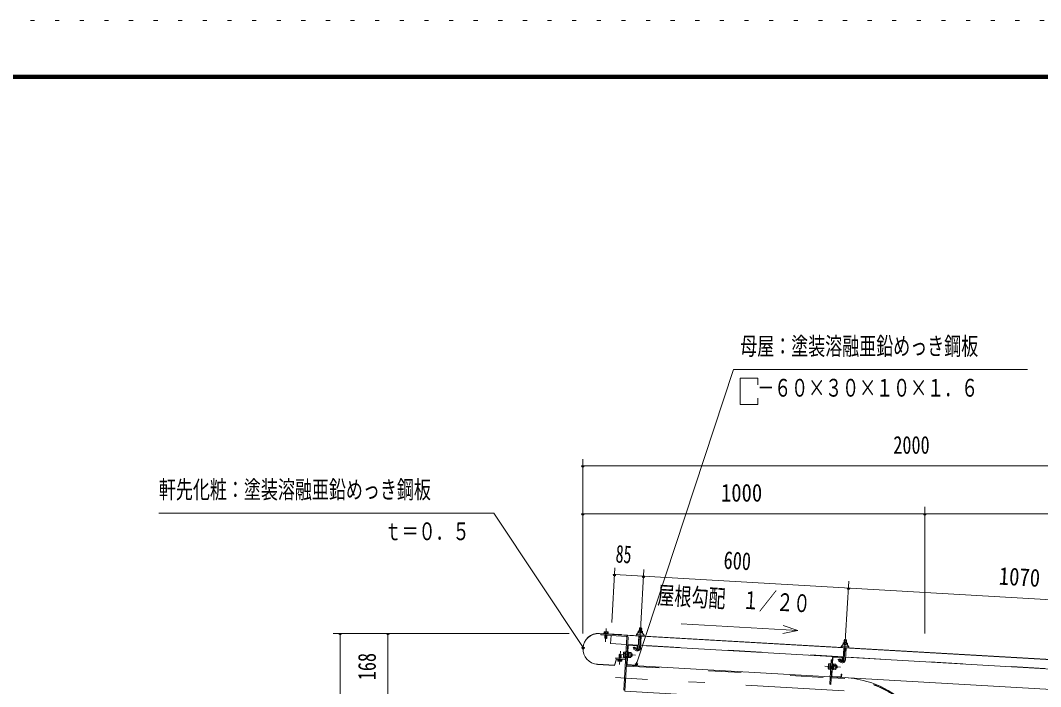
# Model space of a CAD drawing. Units: millimetres, scale not verified. Extents: x -23548 to 23548, y -10500 to 10500.
# Drawn here: x 9974 to 17433, y 5625 to 10500 of the extents above; entities that cross this region are included whole.
import ezdxf
from ezdxf.enums import TextEntityAlignment as Align

# ---------------------------------------------------------------- set-up
doc = ezdxf.new("R2010")
doc.units = ezdxf.units.MM
doc.header["$LTSCALE"] = 60
for name, pattern in [('USER2', [10, 4, -6]), ('USER3', [24, 12, -5, 2, -5]), ('USER4', [3, 0.5, -2.5])]:
    doc.linetypes.add(name, pattern=pattern)
for name, color, linetype, lineweight in [('0-6_2-0BOLD', 7, 'Continuous', 18), ('0-7_2-1HIDDEN', 3, 'USER2', 18), ('0-8_2-2CENTER', 3, 'USER3', 18), ('0-9_2-4THIN', 4, 'Continuous', 18), ('0-A_2-5DIM', 3, 'Continuous', 18), ('0-C_F-F', 5, 'Continuous', 18), ('0-D_F-E_J_ADD', 5, 'USER4', 18)]:
    doc.layers.add(name, color=color, linetype=linetype, lineweight=lineweight)
doc.styles.add('ＭＳ ゴシック', font='')
doc.styles.get('ＭＳ ゴシック').set_extended_font_data('MS Gothic')

msp = doc.modelspace()

# ---------------------------------------------------------------- linework, layer by layer
at = {"layer": '0-6_2-0BOLD'}
for p, q in [((14201.95, 6013.78), (18885.42, 5743.73)), ((14217.63, 6003.61), (14218.09, 6011.6)), ((14404.33, 5992.85), (14217.63, 6003.61)), ((14218.09, 6011.6), (18885.34, 5742.49)), ((14246.43, 5981.41), (14261.4, 5980.56)), ((14248.69, 6016.34), (14249.19, 6025.06)), ((14262.56, 6001.02), (14261.4, 5980.56)), ((14263.6, 6024.24), (14263.1, 6015.52)), ((14292.97, 6007.28), (14293.05, 6008.53)), ((14409.03, 5987.57), (14386.58, 5598.2)), ((14491.66, 5908.24), (14496.7, 5995.54)), ((14512.15, 5970.39), (14495.31, 5971.37)), ((14499.02, 6030.27), (14498.28, 6017.48)), ((14513.54, 5994.56), (14508.51, 5907.27)), ((14514.49, 6016.54), (14515.23, 6029.34)), ((14533.74, 6002.76), (14533.27, 5994.68)), ((14412.44, 5907.73), (14404.45, 5908.19)), ((14409.7, 5790.69), (14417.41, 5924.47)), ((14488.76, 5928.37), (14413.88, 5932.69)), ((14421.64, 5928.23), (14480.54, 5924.84)), ((14492.81, 5928.15), (14438.25, 5931.29)), ((14482.96, 5903.86), (14466.67, 5914.57)), ((15990.32, 5841.79), (14509.66, 5927.18)), ((15975.09, 5919.66), (15974.63, 5911.57)), ((15989.18, 5821.9), (15994.21, 5909.19)), ((15995.8, 5931.14), (15996.54, 5943.92)), ((16014.35, 5965.28), (15997.5, 5966.25)), ((16011.06, 5908.22), (16006.03, 5820.93)), ((16012.74, 5942.99), (16012.01, 5930.21)), ((14349.72, 5813.46), (14350.23, 5822.18)), ((14364.64, 5821.34), (14364.13, 5812.61)), ((14366.97, 5856.26), (14365.7, 5834.55)), ((14385.05, 5849.82), (14397.04, 5849.13)), ((14398.12, 5867.87), (14386.13, 5868.56)), ((14417.26, 5852.36), (14422.54, 5857.06)), ((14422.83, 5862.05), (14417.55, 5857.35)), ((14436.49, 5846.86), (14422, 5847.69)), ((14423.08, 5866.43), (14437.56, 5865.59)), ((14443.18, 5845.86), (14438.19, 5846.14)), ((15907.21, 5704.35), (15914.93, 5838.13)), ((15919.15, 5841.89), (15978.05, 5838.5)), ((15990.33, 5841.8), (15935.77, 5844.95)), ((15964.18, 5828.22), (15980.47, 5817.52)), ((15981.82, 5834.27), (15980.84, 5817.3)), ((15992.82, 5885.02), (16009.67, 5884.05)), ((18660.88, 5687.81), (16007.17, 5840.83)), ((15894.77, 5697.05), (14405.25, 5782.94)), ((14413.46, 5786.47), (14472.37, 5783.07)), ((15882.56, 5763.49), (15894.55, 5762.79)), ((15895.63, 5781.53), (15883.64, 5782.21)), ((15916.28, 5792.22), (15912.29, 5792.45)), ((15914.77, 5766.02), (15920.05, 5770.72)), ((15920.34, 5775.71), (15915.06, 5771.01)), ((15921.18, 5790.19), (15916.18, 5790.47)), ((15919.51, 5761.35), (15934, 5760.52)), ((15935.08, 5779.25), (15920.59, 5780.09)), ((15935.62, 5788.62), (15921.13, 5789.45)), ((15936.85, 5779.77), (15941.84, 5779.48)), ((18748.03, 5532.54), (15902.76, 5696.59)), ((15969.88, 5696.73), (15910.98, 5700.13)), ((15975.08, 5717.46), (15974.1, 5700.49))]:
    msp.add_line(p, q, dxfattribs=at)
for points in [[(14515.62, 6030.57), (14516.84, 6051.62), (14499.99, 6052.6), (14498.77, 6031.54)], [(14499.99, 6052.6), (14502.95, 6055.24), (14514.19, 6054.6), (14516.84, 6051.62)], [(14207.05, 6014.74), (14368.03, 6005.46), (14367.96, 6004.21)], [(14270.31, 6015.11), (14270.8, 6023.84), (14268.7, 6025.22), (14244.23, 6026.61), (14241.98, 6025.47), (14241.48, 6016.75)], [(14261.4, 5980.56), (14258.77, 5978.21), (14248.78, 5978.77), (14246.43, 5981.41), (14247.59, 6001.89)], [(14405.89, 5933.15), (14289.08, 5939.88), (14292.51, 5999.3)], [(14417.02, 5987.11), (14394.27, 5592.5), (15992.2, 5500.37)], [(14477.11, 5997.92), (14477.58, 6006), (14533.74, 6002.76), (14523.52, 6016.03), (14489.26, 6018), (14477.58, 6006)], [(14490.17, 6017.95), (14490.91, 6030.74), (14493.16, 6031.86), (14521.23, 6030.24), (14523.34, 6028.86), (14522.6, 6016.08)], [(15996.29, 5945.2), (15997.5, 5966.25), (16000.47, 5968.9), (16011.7, 5968.26), (16014.35, 5965.28), (16013.13, 5944.23)], [(14466.67, 5914.57), (14457.4, 5900.46), (14473.69, 5889.75)], [(14484.3, 5920.61), (14483.32, 5903.64), (14487.32, 5903.41), (14488.3, 5920.38)], [(16030.78, 5908.34), (16031.25, 5916.42), (16021.03, 5929.68), (15986.77, 5931.66), (15975.09, 5919.66), (16031.25, 5916.42)], [(16020.11, 5929.74), (16020.85, 5942.52), (16018.75, 5943.9), (15990.67, 5945.52), (15988.43, 5944.4), (15987.69, 5931.61)], [(14387.69, 5825.27), (14387.62, 5824.03), (14332.72, 5827.19), (14317.5, 5780.49), (14193.95, 5787.61)], [(14194.03, 5788.86), (14316.61, 5781.79), (14331.82, 5828.5)], [(14395.1, 5832.86), (14328.25, 5836.72), (14327.79, 5828.73), (14394.64, 5824.87)], [(14343.03, 5822.6), (14342.52, 5813.88), (14344.62, 5812.5), (14369.08, 5811.06), (14371.34, 5812.19), (14371.85, 5820.92)], [(14350.72, 5835.42), (14352, 5857.14), (14366.97, 5856.26), (14364.62, 5858.9), (14354.64, 5859.49), (14352, 5857.14)], [(14396.5, 5839.77), (14384.51, 5840.46), (14382.95, 5843.57), (14384.76, 5875.02), (14386.67, 5877.93), (14398.66, 5877.23)], [(14402.8, 5879.49), (14398.8, 5879.71), (14396.36, 5837.29), (14400.35, 5837.06)], [(14412.33, 5836.36), (14416.33, 5836.13), (14418.77, 5878.57), (14414.78, 5878.79)], [(14418.67, 5876.82), (14423.66, 5876.53), (14421.42, 5837.59), (14416.43, 5837.88)], [(14421.46, 5838.33), (14435.94, 5837.49), (14437.86, 5840.4), (14439.67, 5871.85), (14438.11, 5874.96), (14423.62, 5875.79)], [(14439.34, 5866.11), (14444.33, 5865.82), (14447.86, 5861.86), (14447.14, 5849.38), (14443.18, 5845.86), (14444.33, 5865.82)], [(15910.94, 5838.36), (15899.6, 5641.7), (15891.61, 5642.15), (15901.96, 5821.85), (15909.96, 5821.39)], [(15964.18, 5828.22), (15954.92, 5814.12), (15971.21, 5803.41)], [(15980.84, 5817.3), (15984.83, 5817.07), (15985.81, 5834.04)], [(14476.59, 5786.83), (14477.57, 5803.8), (14481.56, 5803.58), (14480.58, 5786.6)], [(15894.01, 5753.42), (15882.02, 5754.12), (15880.46, 5757.23), (15882.27, 5788.67), (15884.18, 5791.59), (15896.17, 5790.89)], [(15900.31, 5793.15), (15896.32, 5793.37), (15893.87, 5750.94), (15897.86, 5750.71)], [(15916.28, 5792.22), (15913.84, 5749.79), (15909.85, 5750.02)], [(15913.94, 5751.54), (15918.93, 5751.25), (15921.18, 5790.19)], [(15935.37, 5754.06), (15933.46, 5751.15), (15918.97, 5751.99)], [(15935.37, 5754.06), (15937.18, 5785.51), (15935.62, 5788.62)], [(15935.7, 5759.8), (15940.69, 5759.51), (15941.84, 5779.48), (15945.37, 5775.52), (15944.65, 5763.04), (15940.69, 5759.51)], [(15978.1, 5700.26), (15979.08, 5717.24), (15975.08, 5717.47)]]:
    msp.add_lwpolyline(points, dxfattribs=at)
for points in [[(14271.27, 6011.05), (14271.5, 6015.05), (14240.3, 6016.81), (14240.07, 6012.82)], [(14342.07, 5826.67), (14373.27, 5824.84), (14373.04, 5820.85), (14341.84, 5822.67)]]:
    msp.add_lwpolyline(points, close=True, dxfattribs=at)
for centre, radius, start, end in [((14200.5, 5901.18), 113.75, 86.69978, 266.69978), ((14200.5, 5901.18), 112.5, 86.69995, 266.69978), ((14245.33, 6020.74), 5.79, 48.2068, 86.75304), ((14255.26, 6004.67), 21.27, 66.92171, 106.58215), ((14266.94, 6019.52), 5.79, 86.75304, 125.28447), ((14404.04, 5987.86), 5, 356.70522, 86.69814), ((14404.04, 5987.86), 13, 356.70187, 86.69814), ((14494.63, 6024.58), 7.19, 52.31572, 112.31572), ((14505.65, 6004.23), 26.87, 69.11201, 104.28793), ((14518.94, 6023.18), 7.19, 61.08423, 121.08423), ((14421.41, 5924.24), 8, 86.69814, 176.69814), ((14421.41, 5924.24), 4, 86.69814, 176.69814), ((14486.05, 5908.56), 22.5, 236.69998, 356.69998), ((14480.31, 5920.84), 4, 356.69788, 86.70256), ((14480.31, 5920.84), 8, 356.69826, 86.70035), ((14486.05, 5908.56), 5.62, 236.69998, 356.69998), ((15992.14, 5938.24), 7.19, 52.31572, 112.31572), ((16003.16, 5917.89), 26.87, 69.11201, 104.28793), ((16016.45, 5936.84), 7.19, 61.08423, 121.08423), ((14390.22, 5844.83), 7.19, 135.97307, 176.69989), ((14409.96, 5857.79), 26.15, 155.67448, 197.7253), ((14391.84, 5872.93), 7.19, 176.69989, 217.42671), ((14395.39, 5837.85), 13, 266.69919, 289.32019), ((14395.39, 5837.85), 5, 266.69731, 356.70502), ((14412.66, 5857.63), 26.15, 335.67448, 17.7253), ((14430.78, 5842.49), 7.19, 356.69989, 37.42671), ((14432.4, 5870.59), 7.19, 315.97307, 356.69989), ((15918.92, 5837.9), 8, 86.69814, 176.69635), ((15918.92, 5837.9), 4, 86.69814, 176.69814), ((15983.56, 5822.22), 22.5, 236.69998, 356.69998), ((15977.82, 5834.5), 4, 356.69814, 86.69814), ((15977.82, 5834.5), 8, 356.69814, 86.69814), ((15983.56, 5822.22), 5.62, 236.69998, 356.69998), ((14346.38, 5818.19), 5.79, 266.64542, 305.19165), ((14358.09, 5833.01), 21.27, 246.8172, 286.47765), ((14368, 5816.93), 5.79, 228.11237, 266.6438), ((14413.69, 5790.46), 8, 176.69788, 266.70256), ((14413.69, 5790.46), 4, 176.69788, 266.70256), ((14472.6, 5787.06), 8, 266.70256, 356.69814), ((14472.6, 5787.06), 4, 266.70256, 356.69814), ((15887.74, 5758.48), 7.19, 135.97307, 176.69989), ((15907.47, 5771.44), 26.15, 155.67448, 197.7253), ((15889.36, 5786.59), 7.19, 176.69989, 217.42671), ((15910.17, 5771.29), 26.15, 335.67448, 17.7253), ((15928.29, 5756.15), 7.19, 356.69989, 37.42671), ((15929.91, 5784.25), 7.19, 315.97307, 356.69989), ((15911.21, 5704.12), 8, 176.69814, 266.69814), ((15911.21, 5704.12), 4, 176.69814, 266.69814), ((15970.11, 5700.72), 8, 266.69814, 356.69839), ((15970.11, 5700.72), 4, 266.69814, 356.69762), ((15961.71, 4971.62), 720.38, 3.33707, 86.70007)]:
    msp.add_arc(centre, radius, start, end, dxfattribs=at)
at = {"layer": '0-7_2-1HIDDEN'}
for p, q in [((14405.96, 5934.39), (14289.15, 5941.13)), ((14492.88, 5929.38), (14413.95, 5933.93)), ((15990.4, 5843.05), (14509.73, 5928.42)), ((18660.96, 5689.06), (16007.24, 5842.08)), ((14404.84, 5775.95), (15894.37, 5690.06)), ((15902.36, 5689.6), (16002.77, 5683.81))]:
    msp.add_line(p, q, dxfattribs=at)
msp.add_arc((15961.71, 4971.62), 713.38, 2.14293, 86.70006, dxfattribs=at)
at = {"layer": '0-8_2-2CENTER'}
for p, q in [((14252.36, 5953.53), (14257.88, 6050.88)), ((14510.19, 6083), (14500.09, 5907.76)), ((16007.71, 5996.66), (15997.6, 5821.41)), ((14478.33, 5896.81), (14453.78, 5912.93)), ((14361.09, 5884.15), (14355.39, 5786.82)), ((14472.46, 5854.19), (14358.9, 5860.73)), ((15975.84, 5810.47), (15951.29, 5826.59)), ((15969.97, 5767.84), (15856.41, 5774.39)), ((15997.69, 5595.58), (14325.46, 5692.01))]:
    msp.add_line(p, q, dxfattribs=at)
for centre in [(14486.05, 5908.56), (15983.56, 5822.22)]:
    msp.add_arc(centre, 14.06, 236.69998, 356.69759, dxfattribs=at)
at = {"layer": '0-9_2-4THIN'}
for p, q in [((14501.6, 6054.02), (14500.29, 6031.45)), ((14514.1, 6030.65), (14515.4, 6053.23)), ((14249.59, 6001.77), (14248.31, 5979.3)), ((14259.29, 5978.68), (14260.57, 6001.14)), ((14496.82, 5971.28), (14498.22, 5995.45)), ((14512.02, 5994.65), (14510.63, 5970.48)), ((15999.11, 5967.68), (15997.81, 5945.11)), ((16011.61, 5944.32), (16012.92, 5966.89)), ((15994.34, 5884.94), (15995.73, 5909.1)), ((16009.54, 5908.31), (16008.15, 5884.14)), ((14354.11, 5859.02), (14352.72, 5835.31)), ((14363.7, 5834.67), (14365.09, 5858.37)), ((14445.82, 5848.21), (14438.33, 5848.64)), ((14439.2, 5863.61), (14446.68, 5863.18)), ((15935.85, 5762.3), (15943.33, 5761.86)), ((15944.2, 5776.84), (15936.71, 5777.27))]:
    msp.add_line(p, q, dxfattribs=at)
at = {"layer": '0-A_2-5DIM'}
for p, q in [((15365.5, 7736.74), (15365.5, 7689.92)), ((14096.7, 7239.93), (14076.7, 7239.93)), ((14086.7, 6014.93), (14086.7, 7289.93)), ((14086.7, 7239.93), (19086.71, 7239.93)), ((16586.71, 6939.93), (16586.71, 6014.93)), ((14096.7, 6889.93), (14076.7, 6889.93)), ((19086.71, 6889.93), (14086.7, 6889.93)), ((16596.71, 6889.93), (16576.71, 6889.93)), ((14298.04, 6095.22), (14321.07, 6494.55)), ((14328.19, 6444.64), (14308.19, 6444.64)), ((14318.19, 6444.64), (18910.56, 6179.84)), ((14533.22, 6482.32), (14510.19, 6082.99)), ((14540.34, 6432.4), (14520.34, 6432.4)), ((16007.71, 5996.66), (16030.73, 6395.98)), ((16037.85, 6346.06), (16017.85, 6346.06)), ((15550.86, 6071.61), (15657.67, 6036.29)), ((12261.7, 6014.93), (13986.67, 6014.93)), ((12321.7, 6014.93), (12301.7, 6014.93)), ((12311.71, 6014.93), (12311.71, -1325.06)), ((12671.7, 6014.93), (12651.7, 6014.93)), ((12661.7, -905.06), (12661.7, 6014.93)), ((14097.79, 5910.39), (14077.79, 5910.39)), ((14488.84, 5793.16), (14468.84, 5793.16))]:
    msp.add_line(p, q, dxfattribs=at)
for points in [[(14478.84, 5793.16), (15186.71, 7944.93), (17336.71, 7944.93)], [(15365.5, 7689.92), (15236.71, 7689.92), (15236.71, 7881.36), (15365.5, 7881.36), (15365.5, 7834.55)], [(10986.71, 6894.93), (13436.71, 6894.93), (14087.75, 5910.4)], [(14805.58, 6085.42), (15657.67, 6036.29), (15547.51, 6013.47)]]:
    msp.add_lwpolyline(points, dxfattribs=at)
for centre in [(14086.7, 7239.93), (14086.7, 6889.93), (16586.71, 6889.93), (14318.19, 6444.64), (14530.34, 6432.4), (16027.85, 6346.06), (12311.7, 6014.93), (12661.7, 6014.93), (14087.79, 5910.39), (14478.84, 5793.16)]:
    msp.add_arc(centre, 10, 180, 0, dxfattribs=at)
at = {"layer": '0-C_F-F'}
for points in [[(23048.12, -10000), (23048.12, 10100), (-5651.88, 10100), (-5651.88, -10000)], [(23045.62, -9997.5), (-5649.38, -9997.5), (-5649.38, 10097.5), (23045.62, 10097.5)], [(23043.12, -9995), (-5646.88, -9995), (-5646.88, 10095), (23043.12, 10095)], [(23040.62, -9992.5), (-5644.38, -9992.5), (-5644.38, 10092.5), (23040.62, 10092.5)], [(23038.12, -9990), (-5641.88, -9990), (-5641.88, 10090), (23038.12, 10090)], [(23035.62, -9987.5), (-5639.38, -9987.5), (-5639.38, 10087.5), (23035.62, 10087.5)], [(23033.12, -9985), (-5636.88, -9985), (-5636.88, 10085), (23033.12, 10085)], [(23030.62, -9982.5), (-5634.38, -9982.5), (-5634.38, 10082.5), (23030.62, 10082.5)], [(23028.12, -9980), (-5631.88, -9980), (-5631.88, 10080), (23028.12, 10080)], [(23025.62, -9977.5), (-5629.38, -9977.5), (-5629.38, 10077.5), (23025.62, 10077.5)], [(23023.12, -9975), (-5626.88, -9975), (-5626.88, 10075), (23023.12, 10075)]]:
    msp.add_lwpolyline(points, close=True, dxfattribs=at)
at = {"layer": '0-D_F-E_J_ADD'}
msp.add_lwpolyline([(23548.12, -10500), (-6151.88, -10500), (-6151.88, 10500), (23548.12, 10500)], close=True, dxfattribs=at)

# ---------------------------------------------------------------- texts
at = {"layer": '0-A_2-5DIM', "color": 7, "style": 'ＭＳ ゴシック'}
for s, width, p in [('母屋：塗装溶融亜鉛めっき鋼板', 0.7, (15236.71, 8012.69)), ('\u3000－６０×３０×１０×１．６', 0.7, (15236.71, 7707.69)), ('2000', 0.75, (16356.17, 7289.93)), ('軒先化粧：塗装溶融亜鉛めっき鋼板', 0.7, (10986.71, 6962.69)), ('1000', 0.85, (15096.4, 6939.93)), ('ｔ＝０．５', 0.7, (12636.71, 6657.69))]:
    msp.add_text(s, height=130.2, dxfattribs=dict(at, width=width)).set_placement(p, align=Align.BOTTOM_LEFT)
for s, rotation, width, p in [('85', 356.7, 0.65, (14321.37, 6494.54)), ('600', 356.7, 0.75, (15110.65, 6449.03)), ('1070', 356.7, 0.85, (17122.6, 6333.02)), ('屋根勾配\u3000１／２０', 356.7, 0.7, (14626.8, 6192.53)), ('168', 90, 0.75, (12611.7, 5672.07))]:
    msp.add_text(s, height=130.2, rotation=rotation, dxfattribs=dict(at, width=width)).set_placement(p, align=Align.BOTTOM_LEFT)

doc.saveas('drawing.dxf')
